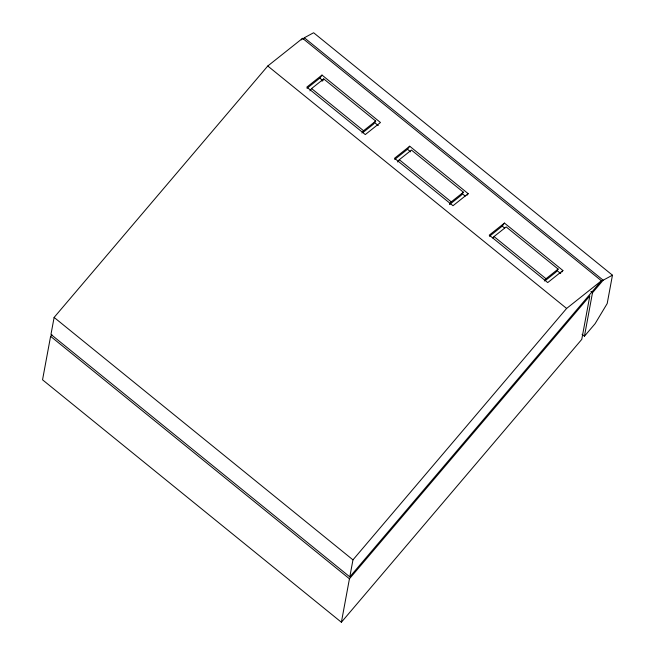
<?xml version="1.0" encoding="UTF-8"?>
<svg xmlns="http://www.w3.org/2000/svg" width="655" height="655" viewBox="0 0 655 655"><rect width="100%" height="100%" fill="white"/><g stroke="black" fill="none" stroke-linecap="round" stroke-linejoin="round"><path stroke-width="0.98" d="M51.925 334.779L50.599 336.342L42.542 379.81L341.386 622.25L581.763 339.388L589.819 295.913L349.442 578.783L341.386 622.25M54.119 317.421L50.967 334.427L349.811 576.867L601.429 280.774L302.594 38.334L267.772 66.008L54.119 317.421L352.963 559.861L349.811 576.867M582.058 334.312L584.432 336.244L592.488 292.769L603.173 280.201L612.458 275.19L313.614 32.75L304.329 37.761L303.077 39.243M612.458 275.19L607.201 303.543L595.117 323.668L584.432 336.244M309.938 90.857L311.592 88.564L323.734 78.911L375.708 121.077L373.506 124.131L362.878 132.572M307.015 88.286L319.796 78.125L322.006 75.071L380.473 122.51L365.293 134.57L306.827 87.14L322.006 75.071M322.08 81.204L323.734 78.911M361.912 133.022L363.566 130.73L375.708 121.077M397.642 162.006L399.296 159.714L411.438 150.069L463.412 192.226L461.202 195.28L449.821 204.327M394.719 159.435L407.5 149.274L409.711 146.221L468.178 193.659L467.072 195.182M449.608 204.172L451.262 201.879L463.412 192.226M492.928 238.101L494.026 236.57L506.168 226.917L558.142 269.082L555.939 272.136L545.312 280.577M489.457 236.291L502.238 226.131L504.44 223.077L562.907 270.515L561.81 272.038M544.346 281.02L546 278.735L558.142 269.082M301.267 39.889L302.594 38.334M352.963 559.861L566.616 308.448L601.429 280.774M409.711 146.221L394.531 158.289L452.998 205.719L468.178 193.659M504.44 223.077L489.26 235.145L547.727 282.575L562.907 270.515M304.329 37.761L603.173 280.201M590.908 291.483L592.488 292.769M319.796 78.125L322.956 80.688M374.316 122.354L378.271 125.555M407.5 149.274L410.66 151.837M462.021 193.503L465.181 196.066M502.238 226.131L504.604 228.055M556.75 270.359L560.705 273.561M311.592 88.564L363.566 130.73M399.296 159.714L451.262 201.879M494.026 236.57L546 278.735M267.772 66.008L566.616 308.448M50.599 336.342L349.442 578.783"/></g></svg>
